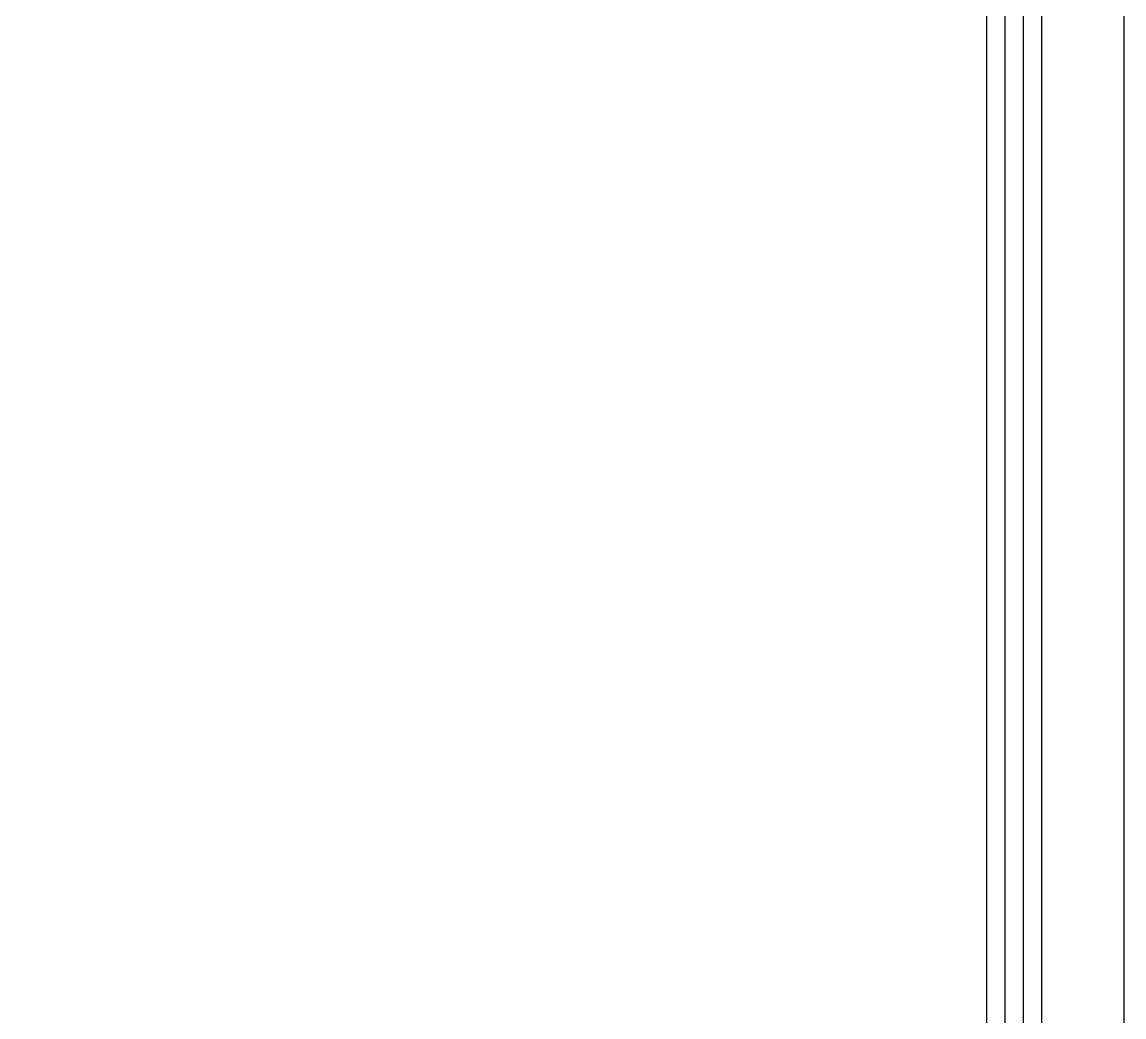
# Model space of a CAD drawing. Extents: x -6243262 to 3079315, y -2914302 to 172723.
# Drawn here: x -1780818 to -1776798, y -656691 to -653060 of the extents above; entities that cross this region are included whole.
import ezdxf

# ---------------------------------------------------------------- set-up
doc = ezdxf.new("R2010")
doc.units = 0
doc.header["$LTSCALE"] = 1000
doc.layers.add('0-铝板', color=32, linetype='Continuous')
doc.layers.add('CURTWALL', color=4, linetype='Continuous')

# ---------------------------------------------------------------- blocks, each defined once
blk = doc.blocks.new('33')
at = {"layer": '0-铝板', "color": 8}
blk.add_lwpolyline([(1421595.1, -770852.2), (1457095.1, -770852.2), (1457095.1, -779352.2)], dxfattribs=at)
at = {"layer": 'CURTWALL', "color": 8}
for p, q in [((1456795.1, -779352.2), (1456795.1, -771152.2)), ((1456728.5, -779352.2), (1456728.5, -771218.9)), ((1456661.8, -779352.2), (1456661.8, -771285.5)), ((1456595.1, -779352.2), (1456595.1, -771352.2))]:
    blk.add_line(p, q, dxfattribs=at)

msp = doc.modelspace()

# ---------------------------------------------------------------- block references
msp.add_blockref('33', (-3233892.8, 121422.3))

doc.saveas('drawing.dxf')
